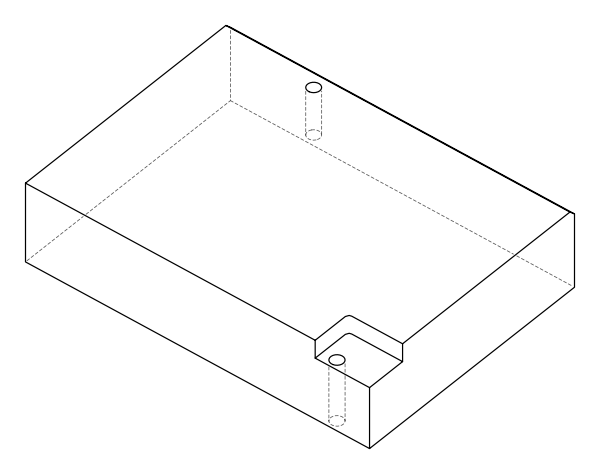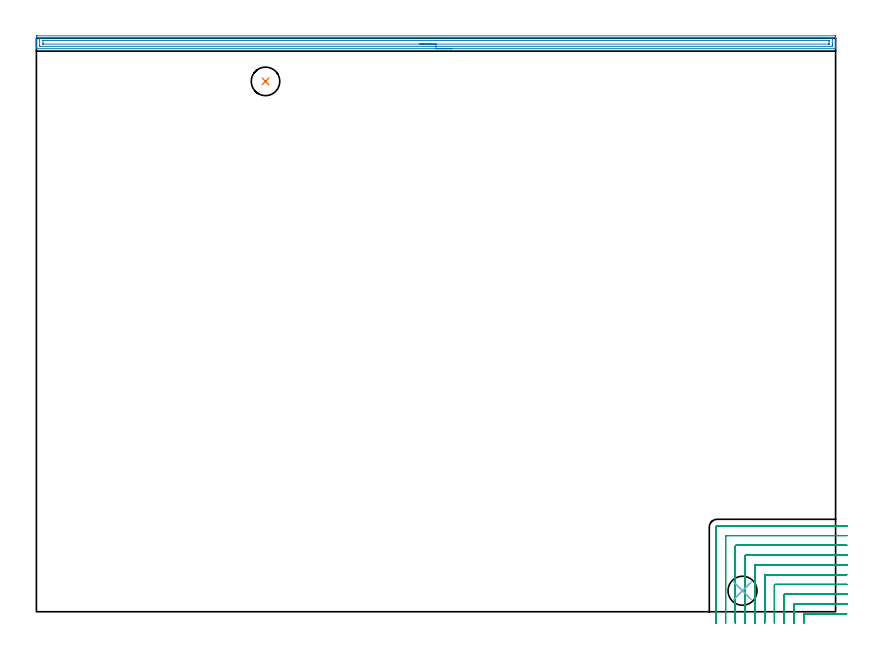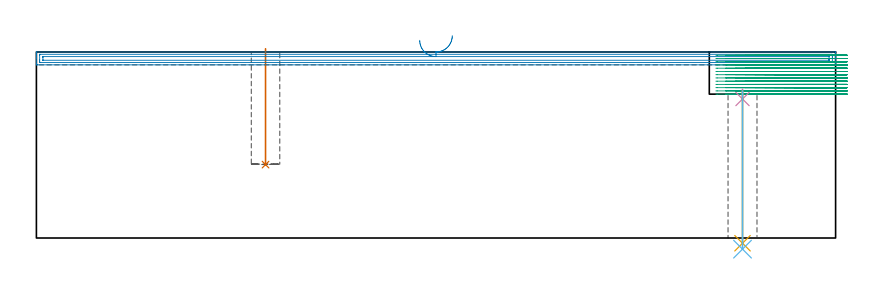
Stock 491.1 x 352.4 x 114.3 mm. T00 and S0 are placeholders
(PLAN: 6 operations, 5 tool changes, 38.5 min)
(1 INDEXABLE_INSERT_DRILL_BLIND_HOLE_FROM_SOLID | STEP1POCKET | NXT0302_006 | 0.29 min | 16550 mm3)
(2 AREA_MILL | FG_CHAMFER_SURFACE | UGT0205_001 | 12 min | 15327 mm3)
(3 MILL_CORNER_NOTCH_RECTANGULAR | CORNER_NOTCH_RECTANGULAR | NXT0201_009 | Follow Part, ap 2, ae 75% | 25.42 min | 114050 mm3)
(4 SPOT_DRILL | STEP1HOLE | NXT0321_9005460120000 | 0.05 min | 183 mm3)
(5 DRILL_THROUGH_HOLE_INTO_CENTER | STEP1HOLE | NXT0301_065 | 0.38 min | 5960 mm3)
(6 DRILL_TO_ENLARGE_THROUGH_HOLE | STEP1HOLE | UGT0301_248 | 0.4 min | 15803 mm3)
(TOOL NXT0302_006 | Index. Insert Drill 17.5mm [880-D1750L25-05] | D17.5 PA176 FL88 Z2)
(TOOL UGT0205_001 | Chamfer Mill 20 x 3 x 45 deg. | D20 FL50 Z2)
(TOOL NXT0201_009 | ENDMILL 8mm [2P460-0800-NA 1630] | D8 FL26 Z6)
(TOOL NXT0321_9005460120000 | NC Spot Drill, 142deg, 12mm, Carbide, Uncoated | D12 PA142 FL30 Z2)
(TOOL NXT0301_065 | Carbide Drill 9.4mm [860.1-0940-075A1-MM 2214] | D9.4 PA140 FL98 Z2)
(TOOL UGT0301_248 | Twist Drill 17.8 mm | D17.8 PA118 FL130 Z2)
(OP 1 INDEXABLE_INSERT_DRILL_BLIND_HOLE_FROM_SOLID)
G17 G21 G94 G90
T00 M6
G54
G17 G0 G90 X140.8 Y325.9 S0 M3
G43 Z124.3 H1
G94 G81 G98 Z45.1 F250. R116.3
G80
M5
M2
(OP 2 AREA_MILL)
G17 G21 G94 G90
T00 M6
G54
G17 G0 G90 X255.55 Y346. S1061 M3
G43 Z124.3 H0
G94 G1 X255.512 Z123.428 F250.
X255.398 Z122.563
X255.209 Z121.712
X254.947 Z120.88
X254.613 Z120.074
X254.21 Z119.3
X253.742 Z118.564
X253.21 Z117.872
X252.621 Z117.229
X251.978 Z116.639
X251.286 Z116.108
X250.55 Z115.64
X249.776 Z115.237
X248.97 Z114.903
X248.138 Z114.641
X247.286 Z114.452
X246.422 Z114.338
X245.55 Z114.3
X0.179
X0.001 Y345.996 Z114.294
X0. Y346.344 Z113.956
Y346.607 Z113.693
Y347.31 Z112.985
Y348.542 Z111.755
Y349.07 Z111.224
Y349.686 Z110.61
Y353.206 Z107.092
X0.003 Y353.47 Z106.827
X0.01 Y353.892 Z106.406
X0.192 Y353.896 Z106.402
X0.625 Y353.9 Z106.4
X490.475 Y353.899 Z106.401
X490.908 Y353.896 Z106.402
X491.09 Y353.892 Z106.406
X491.1 Y353.47 Z106.827
Y349.07 Z111.224
Y347.662 Z112.634
Y347.31 Z112.985
Y346.607 Z113.693
Y346.344 Z113.956
X491.099 Y345.996 Z114.294
X490.921 Y346. Z114.3
X245.55
Y347.414 Z112.886
X2.307 Y347.415 Z112.885
X2.044 Y347.42 Z112.88
X2.017 Y347.421 Z112.879
X2.01 Y347.436 Z112.864
X2.004 Y347.47 Z112.83
X2.002 Y347.504 Z112.796
X2. Y347.717 Z112.583
Y348.19 Z112.11
Y350.83 Z109.47
Y351.237 Z109.063
X2.003 Y351.71 Z108.59
X2.009 Y352.108 Z108.192
X2.029 Y352.479 Z107.821
X2.413 Y352.484 Z107.816
X2.52 Y352.485 Z107.815
X488.793
X489.056 Y352.48 Z107.82
X489.083 Y352.479 Z107.821
X489.09 Y352.464 Z107.836
X489.096 Y352.43 Z107.87
X489.098 Y352.396 Z107.904
X489.1 Y352.183 Z108.117
Y351.71 Z108.59
Y349.07 Z111.23
Y348.664 Z111.636
X489.097 Y348.19 Z112.11
X489.091 Y347.792 Z112.508
X489.071 Y347.421 Z112.879
X488.687 Y347.416 Z112.884
X488.58 Y347.415 Z112.885
X245.55 Y347.414 Z112.886
Y348.829 Z111.471
X4.201
X4.119 Y348.83 Z111.47
X4.054 Y348.833 Z111.467
X4.019 Y348.835 Z111.465
X4.01 Y348.873 Z111.427
X4.005 Y349.07 Z111.23
X4.001 Y349.267 Z111.033
X4.002 Y351.026 Z109.274
X4.007 Y351.055 Z109.245
X4.011 Y351.065 Z109.235
X4.018 Y351.067 Z109.233
X4.078 Y351.07 Z109.23
X4.201 Y351.071 Z109.229
X486.899
X486.981 Y351.07 Z109.23
X487.046 Y351.067 Z109.233
X487.081 Y351.065 Z109.235
X487.09 Y351.027 Z109.273
X487.096 Y350.83 Z109.47
X487.099 Y350.633 Z109.667
X487.098 Y348.874 Z111.426
X487.093 Y348.845 Z111.455
X487.089 Y348.835 Z111.465
X487.082 Y348.833 Z111.467
X487.022 Y348.83 Z111.47
X486.899 Y348.829 Z111.471
X245.55
X244.678 Z111.51
X243.814 Z111.623
X242.962 Z111.812
X242.13 Z112.075
X241.324 Z112.408
X240.55 Z112.811
X239.814 Z113.28
X239.122 Z113.811
X238.479 Z114.4
X237.89 Z115.044
X237.358 Z115.736
X236.89 Z116.471
X236.487 Z117.245
X236.153 Z118.051
X235.891 Z118.883
X235.702 Z119.735
X235.588 Z120.6
X235.55 Z121.471
G0 Z124.3
M5
M2
(OP 3 MILL_CORNER_NOTCH_RECTANGULAR)
G17 G21 G94 G90
T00 M6
G54
G17 G0 G90 X497.916 Y-1.2 S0 M3
G43 Z124.3 H1
Z112.308
G94 G1 X494.916 F250.
X471.896 F500.
G3 X471.5 Y-1.596 R0.4
G1 Y-4.
Y-7. F250.
G0 Z124.3
X498.1 Y4.8
Z112.308
G1 X495.1
X465.896 F500.
G3 X465.5 Y4.404 R0.4
G1 Y-4.
Y-7. F250.
G0 Z124.3
X498.1 Y10.8
Z112.308
G1 X495.1
X459.896 F500.
G3 X459.5 Y10.404 R0.4
G1 Y-4.
Y-7. F250.
G0 Z124.3
X498.1 Y16.8
Z112.308
G1 X495.1
X453.896 F500.
G3 X453.5 Y16.404 R0.4
G1 Y-4.
Y-7. F250.
G0 Z124.3
X498.1 Y22.8
Z112.308
G1 X495.1
X447.896 F500.
G3 X447.5 Y22.404 R0.4
G1 Y-4.
Y-7. F250.
G0 Z124.3
X498.1 Y28.8
Z112.308
G1 X495.1
X441.896 F500.
G3 X441.5 Y28.404 R0.4
G1 Y-4.
Y-7. F250.
G0 Z124.3
X498.1 Y34.8
Z112.308
G1 X495.1
X435.897 F500.
G3 X435.5 Y34.403 R0.4
G1 Y-4.
Y-7. F250.
G0 Z124.3
X498.1 Y40.8
Z112.308
G1 X495.1
X429.897 F500.
G3 X429.5 Y40.403 R0.4
G1 Y-4.
Y-7. F250.
G0 Z124.3
X498.1 Y46.8
Z112.308
G1 X495.1
X423.897 F500.
G3 X423.5 Y46.403 R0.4
G1 Y-4.
Y-7. F250.
G0 Z124.3
X498.1 Y52.8
Z112.308
G1 X495.1
X418.3 F500.
G3 X417.5 Y52. R0.8
G1 Y-4.
Y-7. F250.
G0 Z124.3
X497.916 Y-1.2
Z110.315
G1 X494.916
X471.896 F500.
G3 X471.5 Y-1.596 R0.4
G1 Y-4.
Y-7. F250.
G0 Z124.3
X498.1 Y4.8
Z110.315
G1 X495.1
X465.896 F500.
G3 X465.5 Y4.404 R0.4
G1 Y-4.
Y-7. F250.
G0 Z124.3
X498.1 Y10.8
Z110.315
G1 X495.1
X459.896 F500.
G3 X459.5 Y10.404 R0.4
G1 Y-4.
Y-7. F250.
G0 Z124.3
X498.1 Y16.8
Z110.315
G1 X495.1
X453.896 F500.
G3 X453.5 Y16.404 R0.4
G1 Y-4.
Y-7. F250.
G0 Z124.3
X498.1 Y22.8
Z110.315
G1 X495.1
X447.896 F500.
G3 X447.5 Y22.404 R0.4
G1 Y-4.
Y-7. F250.
G0 Z124.3
X498.1 Y28.8
Z110.315
G1 X495.1
X441.896 F500.
G3 X441.5 Y28.404 R0.4
G1 Y-4.
Y-7. F250.
G0 Z124.3
X498.1 Y34.8
Z110.315
G1 X495.1
X435.897 F500.
G3 X435.5 Y34.403 R0.4
G1 Y-4.
Y-7. F250.
G0 Z124.3
X498.1 Y40.8
Z110.315
G1 X495.1
X429.897 F500.
G3 X429.5 Y40.403 R0.4
G1 Y-4.
Y-7. F250.
G0 Z124.3
X498.1 Y46.8
Z110.315
G1 X495.1
X423.897 F500.
G3 X423.5 Y46.403 R0.4
G1 Y-4.
Y-7. F250.
G0 Z124.3
X498.1 Y52.8
Z110.315
G1 X495.1
X418.3 F500.
G3 X417.5 Y52. R0.8
G1 Y-4.
Y-7. F250.
G0 Z124.3
X497.916 Y-1.2
Z108.323
G1 X494.916
X471.896 F500.
G3 X471.5 Y-1.596 R0.4
G1 Y-4.
Y-7. F250.
G0 Z124.3
X498.1 Y4.8
Z108.323
G1 X495.1
X465.896 F500.
G3 X465.5 Y4.404 R0.4
G1 Y-4.
Y-7. F250.
G0 Z124.3
X498.1 Y10.8
Z108.323
G1 X495.1
X459.896 F500.
G3 X459.5 Y10.404 R0.4
G1 Y-4.
Y-7. F250.
G0 Z124.3
X498.1 Y16.8
Z108.323
G1 X495.1
X453.896 F500.
G3 X453.5 Y16.404 R0.4
G1 Y-4.
Y-7. F250.
G0 Z124.3
X498.1 Y22.8
Z108.323
G1 X495.1
X447.896 F500.
G3 X447.5 Y22.404 R0.4
G1 Y-4.
Y-7. F250.
G0 Z124.3
X498.1 Y28.8
Z108.323
G1 X495.1
X441.896 F500.
G3 X441.5 Y28.404 R0.4
G1 Y-4.
Y-7. F250.
G0 Z124.3
X498.1 Y34.8
Z108.323
G1 X495.1
X435.897 F500.
G3 X435.5 Y34.403 R0.4
G1 Y-4.
Y-7. F250.
G0 Z124.3
X498.1 Y40.8
Z108.323
G1 X495.1
X429.897 F500.
G3 X429.5 Y40.403 R0.4
G1 Y-4.
Y-7. F250.
G0 Z124.3
X498.1 Y46.8
Z108.323
G1 X495.1
X423.897 F500.
G3 X423.5 Y46.403 R0.4
G1 Y-4.
Y-7. F250.
G0 Z124.3
X498.1 Y52.8
Z108.323
G1 X495.1
X418.3 F500.
G3 X417.5 Y52. R0.8
G1 Y-4.
Y-7. F250.
G0 Z124.3
X497.916 Y-1.2
Z106.331
G1 X494.916
X471.896 F500.
G3 X471.5 Y-1.596 R0.4
G1 Y-4.
Y-7. F250.
G0 Z124.3
X498.1 Y4.8
Z106.331
G1 X495.1
X465.896 F500.
G3 X465.5 Y4.404 R0.4
G1 Y-4.
Y-7. F250.
G0 Z124.3
X498.1 Y10.8
Z106.331
G1 X495.1
X459.896 F500.
G3 X459.5 Y10.404 R0.4
G1 Y-4.
Y-7. F250.
G0 Z124.3
X498.1 Y16.8
Z106.331
G1 X495.1
X453.896 F500.
G3 X453.5 Y16.404 R0.4
G1 Y-4.
Y-7. F250.
G0 Z124.3
X498.1 Y22.8
Z106.331
G1 X495.1
X447.896 F500.
G3 X447.5 Y22.404 R0.4
G1 Y-4.
Y-7. F250.
G0 Z124.3
X498.1 Y28.8
Z106.331
G1 X495.1
X441.896 F500.
G3 X441.5 Y28.404 R0.4
G1 Y-4.
Y-7. F250.
G0 Z124.3
X498.1 Y34.8
Z106.331
G1 X495.1
X435.897 F500.
G3 X435.5 Y34.403 R0.4
G1 Y-4.
Y-7. F250.
G0 Z124.3
X498.1 Y40.8
Z106.331
G1 X495.1
X429.897 F500.
G3 X429.5 Y40.403 R0.4
G1 Y-4.
Y-7. F250.
G0 Z124.3
X498.1 Y46.8
Z106.331
G1 X495.1
X423.897 F500.
G3 X423.5 Y46.403 R0.4
G1 Y-4.
Y-7. F250.
G0 Z124.3
X498.1 Y52.8
Z106.331
G1 X495.1
X418.3 F500.
G3 X417.5 Y52. R0.8
G1 Y-4.
Y-7. F250.
G0 Z124.3
X497.916 Y-1.2
Z104.338
G1 X494.916
X471.896 F500.
G3 X471.5 Y-1.596 R0.4
G1 Y-4.
Y-7. F250.
G0 Z124.3
X498.1 Y4.8
Z104.338
G1 X495.1
X465.896 F500.
G3 X465.5 Y4.404 R0.4
G1 Y-4.
Y-7. F250.
G0 Z124.3
X498.1 Y10.8
Z104.338
G1 X495.1
X459.896 F500.
G3 X459.5 Y10.404 R0.4
G1 Y-4.
Y-7. F250.
G0 Z124.3
X498.1 Y16.8
Z104.338
G1 X495.1
X453.896 F500.
G3 X453.5 Y16.404 R0.4
G1 Y-4.
Y-7. F250.
G0 Z124.3
X498.1 Y22.8
Z104.338
G1 X495.1
X447.896 F500.
G3 X447.5 Y22.404 R0.4
G1 Y-4.
Y-7. F250.
G0 Z124.3
X498.1 Y28.8
Z104.338
G1 X495.1
X441.896 F500.
G3 X441.5 Y28.404 R0.4
G1 Y-4.
Y-7. F250.
G0 Z124.3
X498.1 Y34.8
Z104.338
G1 X495.1
X435.897 F500.
G3 X435.5 Y34.403 R0.4
G1 Y-4.
Y-7. F250.
G0 Z124.3
X498.1 Y40.8
Z104.338
G1 X495.1
X429.897 F500.
G3 X429.5 Y40.403 R0.4
G1 Y-4.
Y-7. F250.
G0 Z124.3
X498.1 Y46.8
Z104.338
G1 X495.1
X423.897 F500.
G3 X423.5 Y46.403 R0.4
G1 Y-4.
Y-7. F250.
G0 Z124.3
X498.1 Y52.8
Z104.338
G1 X495.1
X418.3 F500.
G3 X417.5 Y52. R0.8
G1 Y-4.
Y-7. F250.
G0 Z124.3
X497.916 Y-1.2
Z102.346
G1 X494.916
X471.896 F500.
G3 X471.5 Y-1.596 R0.4
G1 Y-4.
Y-7. F250.
G0 Z124.3
X498.1 Y4.8
Z102.346
G1 X495.1
X465.896 F500.
G3 X465.5 Y4.404 R0.4
G1 Y-4.
Y-7. F250.
G0 Z124.3
X498.1 Y10.8
Z102.346
G1 X495.1
X459.896 F500.
G3 X459.5 Y10.404 R0.4
G1 Y-4.
Y-7. F250.
G0 Z124.3
X498.1 Y16.8
Z102.346
G1 X495.1
X453.896 F500.
G3 X453.5 Y16.404 R0.4
G1 Y-4.
Y-7. F250.
G0 Z124.3
X498.1 Y22.8
Z102.346
G1 X495.1
X447.896 F500.
G3 X447.5 Y22.404 R0.4
G1 Y-4.
Y-7. F250.
G0 Z124.3
X498.1 Y28.8
Z102.346
G1 X495.1
X441.896 F500.
G3 X441.5 Y28.404 R0.4
G1 Y-4.
Y-7. F250.
G0 Z124.3
X498.1 Y34.8
Z102.346
G1 X495.1
X435.897 F500.
G3 X435.5 Y34.403 R0.4
G1 Y-4.
Y-7. F250.
G0 Z124.3
X498.1 Y40.8
Z102.346
G1 X495.1
X429.897 F500.
G3 X429.5 Y40.403 R0.4
G1 Y-4.
Y-7. F250.
G0 Z124.3
X498.1 Y46.8
Z102.346
G1 X495.1
X423.897 F500.
G3 X423.5 Y46.403 R0.4
G1 Y-4.
Y-7. F250.
G0 Z124.3
X498.1 Y52.8
Z102.346
G1 X495.1
X418.3 F500.
G3 X417.5 Y52. R0.8
G1 Y-4.
Y-7. F250.
G0 Z124.3
X497.916 Y-1.2
Z100.354
G1 X494.916
X471.896 F500.
G3 X471.5 Y-1.596 R0.4
G1 Y-4.
Y-7. F250.
G0 Z124.3
X498.1 Y4.8
Z100.354
G1 X495.1
X465.896 F500.
G3 X465.5 Y4.404 R0.4
G1 Y-4.
Y-7. F250.
G0 Z124.3
X498.1 Y10.8
Z100.354
G1 X495.1
X459.896 F500.
G3 X459.5 Y10.404 R0.4
G1 Y-4.
Y-7. F250.
G0 Z124.3
X498.1 Y16.8
Z100.354
G1 X495.1
X453.896 F500.
G3 X453.5 Y16.404 R0.4
G1 Y-4.
Y-7. F250.
G0 Z124.3
X498.1 Y22.8
Z100.354
G1 X495.1
X447.896 F500.
G3 X447.5 Y22.404 R0.4
G1 Y-4.
Y-7. F250.
G0 Z124.3
X498.1 Y28.8
Z100.354
G1 X495.1
X441.896 F500.
G3 X441.5 Y28.404 R0.4
G1 Y-4.
Y-7. F250.
G0 Z124.3
X498.1 Y34.8
Z100.354
G1 X495.1
X435.897 F500.
G3 X435.5 Y34.403 R0.4
G1 Y-4.
Y-7. F250.
G0 Z124.3
X498.1 Y40.8
Z100.354
G1 X495.1
X429.897 F500.
G3 X429.5 Y40.403 R0.4
G1 Y-4.
Y-7. F250.
G0 Z124.3
X498.1 Y46.8
Z100.354
G1 X495.1
X423.897 F500.
G3 X423.5 Y46.403 R0.4
G1 Y-4.
Y-7. F250.
G0 Z124.3
X498.1 Y52.8
Z100.354
G1 X495.1
X418.3 F500.
G3 X417.5 Y52. R0.8
G1 Y-4.
Y-7. F250.
G0 Z124.3
X497.916 Y-1.2
Z98.361
G1 X494.916
X471.896 F500.
G3 X471.5 Y-1.596 R0.4
G1 Y-4.
Y-7. F250.
G0 Z124.3
X498.1 Y4.8
Z98.361
G1 X495.1
X465.896 F500.
G3 X465.5 Y4.404 R0.4
G1 Y-4.
Y-7. F250.
G0 Z124.3
X498.1 Y10.8
Z98.361
G1 X495.1
X459.896 F500.
G3 X459.5 Y10.404 R0.4
G1 Y-4.
Y-7. F250.
G0 Z124.3
X498.1 Y16.8
Z98.361
G1 X495.1
X453.896 F500.
G3 X453.5 Y16.404 R0.4
G1 Y-4.
Y-7. F250.
G0 Z124.3
X498.1 Y22.8
Z98.361
G1 X495.1
X447.896 F500.
G3 X447.5 Y22.404 R0.4
G1 Y-4.
Y-7. F250.
G0 Z124.3
X498.1 Y28.8
Z98.361
G1 X495.1
X441.896 F500.
G3 X441.5 Y28.404 R0.4
G1 Y-4.
Y-7. F250.
G0 Z124.3
X498.1 Y34.8
Z98.361
G1 X495.1
X435.897 F500.
G3 X435.5 Y34.403 R0.4
G1 Y-4.
Y-7. F250.
G0 Z124.3
X498.1 Y40.8
Z98.361
G1 X495.1
X429.897 F500.
G3 X429.5 Y40.403 R0.4
G1 Y-4.
Y-7. F250.
G0 Z124.3
X498.1 Y46.8
Z98.361
G1 X495.1
X423.897 F500.
G3 X423.5 Y46.403 R0.4
G1 Y-4.
Y-7. F250.
G0 Z124.3
X498.1 Y52.8
Z98.361
G1 X495.1
X418.3 F500.
G3 X417.5 Y52. R0.8
G1 Y-4.
Y-7. F250.
G0 Z124.3
X497.916 Y-1.2
Z96.369
G1 X494.916
X471.896 F500.
G3 X471.5 Y-1.596 R0.4
G1 Y-4.
Y-7. F250.
G0 Z124.3
X498.1 Y4.8
Z96.369
G1 X495.1
X465.896 F500.
G3 X465.5 Y4.404 R0.4
G1 Y-4.
Y-7. F250.
G0 Z124.3
X498.1 Y10.8
Z96.369
G1 X495.1
X459.896 F500.
G3 X459.5 Y10.404 R0.4
G1 Y-4.
Y-7. F250.
G0 Z124.3
X498.1 Y16.8
Z96.369
G1 X495.1
X453.896 F500.
G3 X453.5 Y16.404 R0.4
G1 Y-4.
Y-7. F250.
G0 Z124.3
X498.1 Y22.8
Z96.369
G1 X495.1
X447.896 F500.
G3 X447.5 Y22.404 R0.4
G1 Y-4.
Y-7. F250.
G0 Z124.3
X498.1 Y28.8
Z96.369
G1 X495.1
X441.896 F500.
G3 X441.5 Y28.404 R0.4
G1 Y-4.
Y-7. F250.
G0 Z124.3
X498.1 Y34.8
Z96.369
G1 X495.1
X435.897 F500.
G3 X435.5 Y34.403 R0.4
G1 Y-4.
Y-7. F250.
G0 Z124.3
X498.1 Y40.8
Z96.369
G1 X495.1
X429.897 F500.
G3 X429.5 Y40.403 R0.4
G1 Y-4.
Y-7. F250.
G0 Z124.3
X498.1 Y46.8
Z96.369
G1 X495.1
X423.897 F500.
G3 X423.5 Y46.403 R0.4
G1 Y-4.
Y-7. F250.
G0 Z124.3
X498.1 Y52.8
Z96.369
G1 X495.1
X418.3 F500.
G3 X417.5 Y52. R0.8
G1 Y-4.
Y-7. F250.
G0 Z124.3
X497.916 Y-1.2
Z94.377
G1 X494.916
X471.896 F500.
G3 X471.5 Y-1.596 R0.4
G1 Y-4.
Y-7. F250.
G0 Z124.3
X498.1 Y4.8
Z94.377
G1 X495.1
X465.896 F500.
G3 X465.5 Y4.404 R0.4
G1 Y-4.
Y-7. F250.
G0 Z124.3
X498.1 Y10.8
Z94.377
G1 X495.1
X459.896 F500.
G3 X459.5 Y10.404 R0.4
G1 Y-4.
Y-7. F250.
G0 Z124.3
X498.1 Y16.8
Z94.377
G1 X495.1
X453.896 F500.
G3 X453.5 Y16.404 R0.4
G1 Y-4.
Y-7. F250.
G0 Z124.3
X498.1 Y22.8
Z94.377
G1 X495.1
X447.896 F500.
G3 X447.5 Y22.404 R0.4
G1 Y-4.
Y-7. F250.
G0 Z124.3
X498.1 Y28.8
Z94.377
G1 X495.1
X441.896 F500.
G3 X441.5 Y28.404 R0.4
G1 Y-4.
Y-7. F250.
G0 Z124.3
X498.1 Y34.8
Z94.377
G1 X495.1
X435.897 F500.
G3 X435.5 Y34.403 R0.4
G1 Y-4.
Y-7. F250.
G0 Z124.3
X498.1 Y40.8
Z94.377
G1 X495.1
X429.897 F500.
G3 X429.5 Y40.403 R0.4
G1 Y-4.
Y-7. F250.
G0 Z124.3
X498.1 Y46.8
Z94.377
G1 X495.1
X423.897 F500.
G3 X423.5 Y46.403 R0.4
G1 Y-4.
Y-7. F250.
G0 Z124.3
X498.1 Y52.8
Z94.377
G1 X495.1
X418.3 F500.
G3 X417.5 Y52. R0.8
G1 Y-4.
Y-7. F250.
G0 Z124.3
X497.916 Y-1.2
Z92.385
G1 X494.916
X471.896 F500.
G3 X471.5 Y-1.596 R0.4
G1 Y-4.
Y-7. F250.
G0 Z124.3
X498.1 Y4.8
Z92.385
G1 X495.1
X465.896 F500.
G3 X465.5 Y4.404 R0.4
G1 Y-4.
Y-7. F250.
G0 Z124.3
X498.1 Y10.8
Z92.385
G1 X495.1
X459.896 F500.
G3 X459.5 Y10.404 R0.4
G1 Y-4.
Y-7. F250.
G0 Z124.3
X498.1 Y16.8
Z92.385
G1 X495.1
X453.896 F500.
G3 X453.5 Y16.404 R0.4
G1 Y-4.
Y-7. F250.
G0 Z124.3
X498.1 Y22.8
Z92.385
G1 X495.1
X447.896 F500.
G3 X447.5 Y22.404 R0.4
G1 Y-4.
Y-7. F250.
G0 Z124.3
X498.1 Y28.8
Z92.385
G1 X495.1
X441.896 F500.
G3 X441.5 Y28.404 R0.4
G1 Y-4.
Y-7. F250.
G0 Z124.3
X498.1 Y34.8
Z92.385
G1 X495.1
X435.897 F500.
G3 X435.5 Y34.403 R0.4
G1 Y-4.
Y-7. F250.
G0 Z124.3
X498.1 Y40.8
Z92.385
G1 X495.1
X429.897 F500.
G3 X429.5 Y40.403 R0.4
G1 Y-4.
Y-7. F250.
G0 Z124.3
X498.1 Y46.8
Z92.385
G1 X495.1
X423.897 F500.
G3 X423.5 Y46.403 R0.4
G1 Y-4.
Y-7. F250.
G0 Z124.3
X498.1 Y52.8
Z92.385
G1 X495.1
X418.3 F500.
G3 X417.5 Y52. R0.8
G1 Y-4.
Y-7. F250.
G0 Z124.3
X497.916 Y-1.2
Z90.392
G1 X494.916
X471.896 F500.
G3 X471.5 Y-1.596 R0.4
G1 Y-4.
Y-7. F250.
G0 Z124.3
X498.1 Y4.8
Z90.392
G1 X495.1
X465.896 F500.
G3 X465.5 Y4.404 R0.4
G1 Y-4.
Y-7. F250.
G0 Z124.3
X498.1 Y10.8
Z90.392
G1 X495.1
X459.896 F500.
G3 X459.5 Y10.404 R0.4
G1 Y-4.
Y-7. F250.
G0 Z124.3
X498.1 Y16.8
Z90.392
G1 X495.1
X453.896 F500.
G3 X453.5 Y16.404 R0.4
G1 Y-4.
Y-7. F250.
G0 Z124.3
X498.1 Y22.8
Z90.392
G1 X495.1
X447.896 F500.
G3 X447.5 Y22.404 R0.4
G1 Y-4.
Y-7. F250.
G0 Z124.3
X498.1 Y28.8
Z90.392
G1 X495.1
X441.896 F500.
G3 X441.5 Y28.404 R0.4
G1 Y-4.
Y-7. F250.
G0 Z124.3
X498.1 Y34.8
Z90.392
G1 X495.1
X435.897 F500.
G3 X435.5 Y34.403 R0.4
G1 Y-4.
Y-7. F250.
G0 Z124.3
X498.1 Y40.8
Z90.392
G1 X495.1
X429.897 F500.
G3 X429.5 Y40.403 R0.4
G1 Y-4.
Y-7. F250.
G0 Z124.3
X498.1 Y46.8
Z90.392
G1 X495.1
X423.897 F500.
G3 X423.5 Y46.403 R0.4
G1 Y-4.
Y-7. F250.
G0 Z124.3
X498.1 Y52.8
Z90.392
G1 X495.1
X418.3 F500.
G3 X417.5 Y52. R0.8
G1 Y-4.
Y-7. F250.
G0 Z124.3
X497.916 Y-1.2
Z88.4
G1 X494.916
X471.896 F500.
G3 X471.5 Y-1.596 R0.4
G1 Y-4.
Y-7. F250.
G0 Z124.3
X498.1 Y4.8
Z88.4
G1 X495.1
X465.896 F500.
G3 X465.5 Y4.404 R0.4
G1 Y-4.
Y-7. F250.
G0 Z124.3
X498.1 Y10.8
Z88.4
G1 X495.1
X459.896 F500.
G3 X459.5 Y10.404 R0.4
G1 Y-4.
Y-7. F250.
G0 Z124.3
X498.1 Y16.8
Z88.4
G1 X495.1
X453.896 F500.
G3 X453.5 Y16.404 R0.4
G1 Y-4.
Y-7. F250.
G0 Z124.3
X498.1 Y22.8
Z88.4
G1 X495.1
X447.896 F500.
G3 X447.5 Y22.404 R0.4
G1 Y-4.
Y-7. F250.
G0 Z124.3
X498.1 Y28.8
Z88.4
G1 X495.1
X441.896 F500.
G3 X441.5 Y28.404 R0.4
G1 Y-4.
Y-7. F250.
G0 Z124.3
X498.1 Y34.8
Z88.4
G1 X495.1
X435.897 F500.
G3 X435.5 Y34.403 R0.4
G1 Y-4.
Y-7. F250.
G0 Z124.3
X498.1 Y40.8
Z88.4
G1 X495.1
X429.897 F500.
G3 X429.5 Y40.403 R0.4
G1 Y-4.
Y-7. F250.
G0 Z124.3
X498.1 Y46.8
Z88.4
G1 X495.1
X423.897 F500.
G3 X423.5 Y46.403 R0.4
G1 Y-4.
Y-7. F250.
G0 Z124.3
X498.1 Y52.8
Z88.4
G1 X495.1
X418.3 F500.
G3 X417.5 Y52. R0.8
G1 Y-4.
Y-7. F250.
G0 Z124.3
M5
M2
(OP 4 SPOT_DRILL)
G17 G21 G94 G90
T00 M6
G54
G17 G0 G90 X433.9 Y12.9 S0 M3
G43 Z124.3 H0
G94 G81 G98 Z85.4 F250. R91.4
G80
M5
M2
(OP 5 DRILL_THROUGH_HOLE_INTO_CENTER)
G17 G21 G94 G90
T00 M6
G54
G17 G0 G90 X433.9 Y12.9 S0 M3
G43 Z124.3 H1
G94 G73 G98 Z-3.211 F250. Q9.161 R90.4
G80
M5
M2
(OP 6 DRILL_TO_ENLARGE_THROUGH_HOLE)
G17 G21 G94 G90
T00 M6
G54
G17 G0 G90 X433.9 Y12.9 S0 M3
G43 Z124.3 H0
G94 G73 G98 Z-6.848 F250. Q15.875 R90.4
G80
M5
M2
